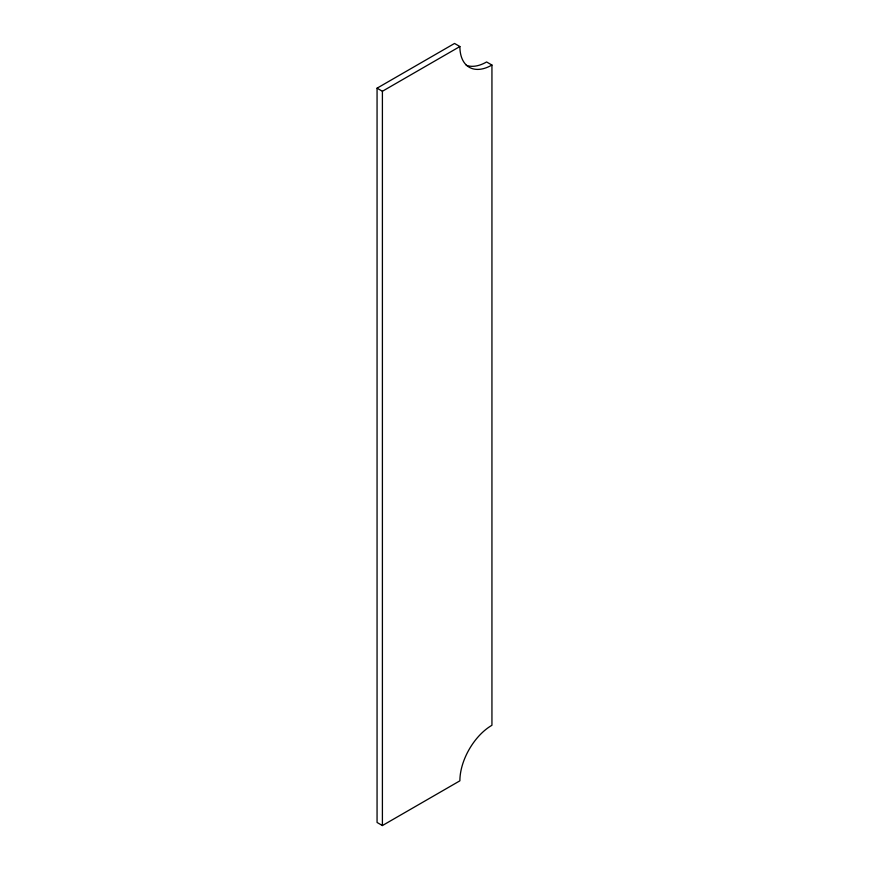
<?xml version="1.0" encoding="UTF-8"?>
<svg xmlns="http://www.w3.org/2000/svg" width="869" height="869" viewBox="0 0 869 869"><rect width="100%" height="100%" fill="white"/><g stroke="black" fill="none" stroke-linecap="round" stroke-linejoin="round"><path stroke-width="1.3" d="M377.059 88.182L454.541 43.45L459.886 46.535A45.34 26.179 -60 0 0 491.941 65.045L491.941 725.278A45.34 26.179 -60 0 0 459.886 780.818L382.403 825.55L377.059 822.465L377.059 88.182L382.403 91.267L459.886 46.535M491.941 65.045L486.597 61.96A45.34 26.179 -60 0 1 466.24 65.294M382.403 91.267L382.403 825.55"/></g></svg>
